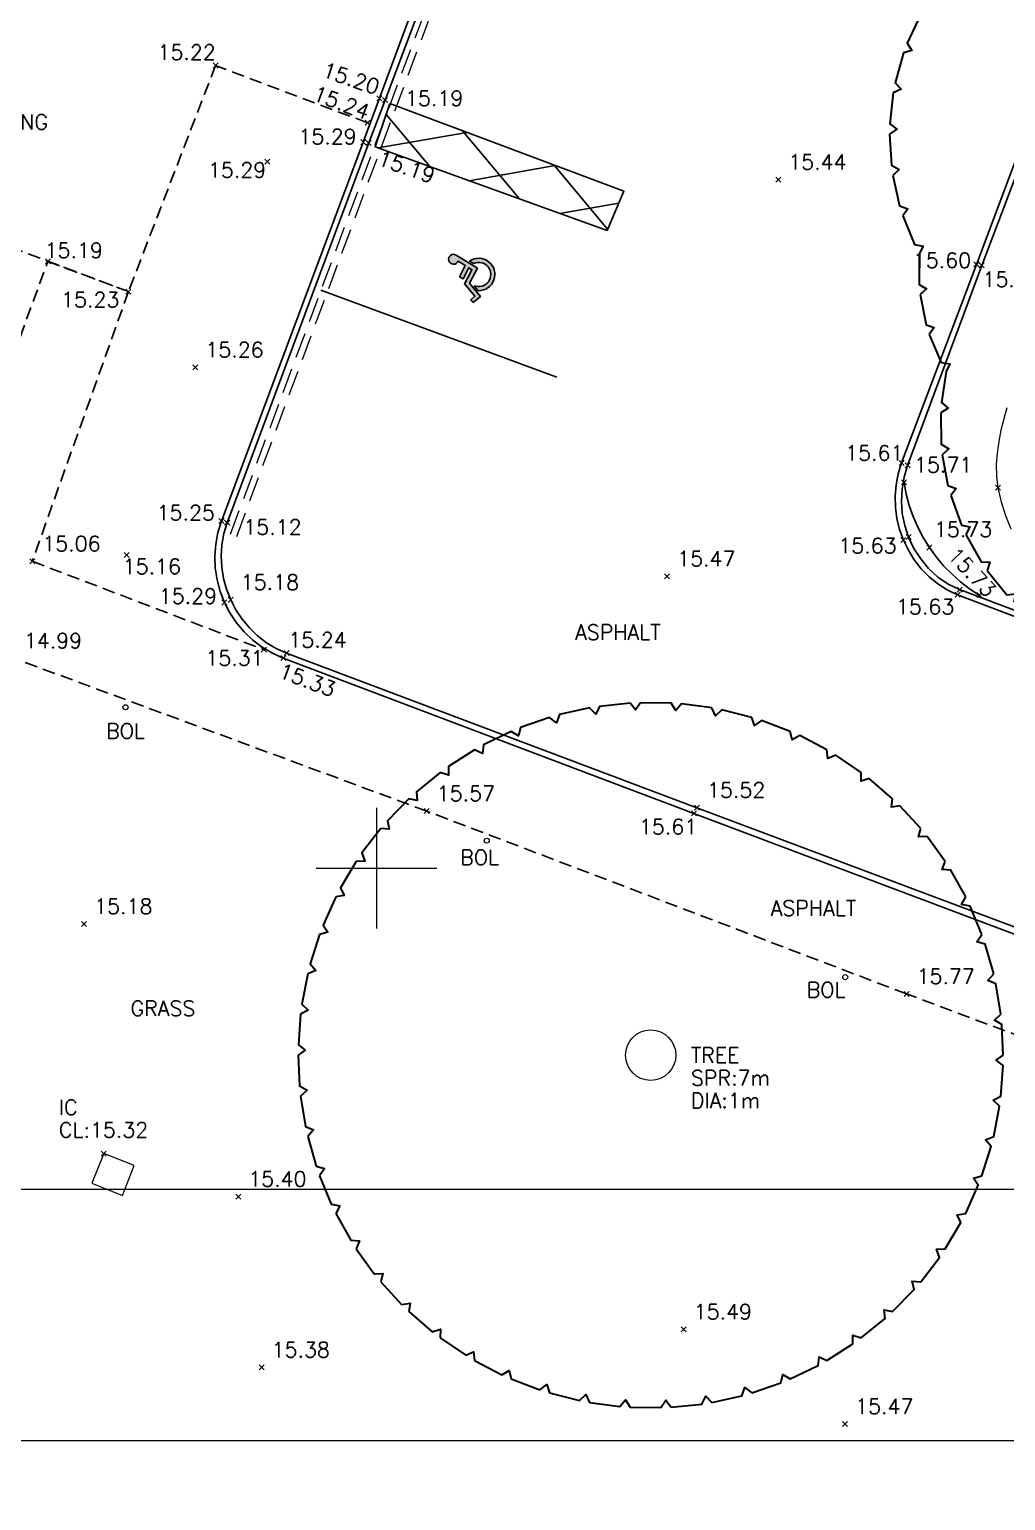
# Model space of a CAD drawing. Extents: x 521064 to 521635, y 174590 to 175241.
# Drawn here: x 521473.11 to 521492.49, y 174907.44 to 174936.65 of the extents above; entities that cross this region are included whole.
import ezdxf

# ---------------------------------------------------------------- set-up
doc = ezdxf.new("R2010")
doc.units = 0
doc.header["$PDMODE"] = 3
doc.header["$PDSIZE"] = 0.05
doc.linetypes.add('DASHED', pattern=[0.75, 0.5, -0.25])
doc.linetypes.add('HIDDEN', pattern=[0.375, 0.25, -0.125])
for name, color, linetype, lineweight in [('I031G_SURVEY-GRID', 7, 'CONTINUOUS', 18), ('I901G_TITLE-SHEET', 7, 'CONTINUOUS', 18), ('I904G_HATCHING', 62, 'CONTINUOUS', 18), ('I910T_TXT-GEN-S', 7, 'CONTINUOUS', 13), ('I923G_SURVEY-POINT', 7, 'CONTINUOUS', 18), ('I923T_SURVEY-LEVEL', 7, 'CONTINUOUS', 13), ('I941G_TREE', 72, 'CONTINUOUS', 18), ('I941G_TREE-VEG', 6, 'CONTINUOUS', 35), ('I941T_TREE-TXT', 82, 'CONTINUOUS', 13), ('I952G_KERB', 5, 'CONTINUOUS', 25), ('I960G_COVER', 1, 'CONTINUOUS', 18), ('I960T_COVER-TXT', 1, 'CONTINUOUS', 13), ('I963G_SW', 200, 'DASHED', 18), ('I976G_ST-FURN', 220, 'CONTINUOUS', 18), ('I976T_ST-FURN-TXT', 220, 'CONTINUOUS', 13), ('I991G_SLOPE', 21, 'DASHED', 18)]:
    doc.layers.add(name, color=color, linetype=linetype, lineweight=lineweight)
doc.layers.add('I940G_SURFACE', color=200, linetype='HIDDEN')
doc.layers.add('I997G_ROAD_MARKING', color=7, linetype='CONTINUOUS')
doc.styles.add('MONOTXT', font='simplex.shx')

msp = doc.modelspace()

# ---------------------------------------------------------------- hatches: boundary and pattern name
at = {"layer": 'I904G_HATCHING'}
h = msp.add_hatch(dxfattribs=at)
h.set_pattern_fill('ANSI31', color=256, scale=0.05, angle=325, style=0)
h.paths.add_polyline_path([(521444.647, 174870.129), (521444.767, 174870.488), (521444.74, 174870.5), (521448.45, 174880.371), (521449.941, 174884.328), (521450.825, 174886.529), (521450.847, 174886.52), (521450.926, 174886.782), (521450.891, 174886.795), (521451.299, 174887.88), (521451.756, 174889.095), (521452.087, 174889.949), (521456.936, 174902.777), (521456.966, 174902.77), (521457.046, 174902.981), (521457.017, 174902.992), (521457.914, 174905.372), (521457.945, 174905.361), (521458.022, 174905.548), (521457.983, 174905.561), (521458.276, 174906.369), (521462.956, 174918.783), (521466.072, 174927.188), (521464.076, 174927.947), (521468.769, 174940.432, 0.955868), (521469.475, 174942.331), (521471.148, 174946.743), (521474.224, 174954.819), (521476.207, 174954.068), (521476.515, 174954.891), (521477.009, 174956.195), (521478.199, 174959.33), (521484.138, 174974.996), (521479.855, 174976.619), (521476.932, 174977.669), (521452.975, 174986.679), (521435.919, 174993.099), (521428.128, 174972.416), (521429.781, 174971.785), (521430.021, 174971.695), (521433.184, 174970.506), (521434.896, 174969.868), (521438.341, 174968.558), (521441.761, 174967.264), (521445.161, 174965.981), (521448.596, 174964.682), (521455.487, 174962.087), (521455.476, 174962.053), (521458.891, 174960.794), (521462.306, 174959.518), (521465.737, 174958.179), (521469.249, 174956.851), (521468.581, 174955.061), (521467.259, 174951.617), (521465.972, 174948.192), (521464.688, 174944.765), (521463.391, 174941.344), (521462.079, 174937.939), (521459.635, 174931.417), (521459.531, 174931.156), (521458.957, 174929.762), (521455.448, 174931.078), (521445.427, 174934.864), (521445.465, 174934.963), (521438.391, 174937.632), (521438.321, 174937.524), (521426.616, 174941.938), (521417.773, 174945.266), (521416.325, 174941.546), (521415.787, 174940.154), (521415.691, 174939.877), (521414.834, 174937.565), (521414.715, 174937.25), (521412.878, 174932.304), (521410.966, 174927.233), (521411.009, 174927.217), (521410.308, 174925.256), (521409.793, 174923.815), (521409.59, 174923.888), (521409.494, 174923.62), (521409.698, 174923.548), (521409.18, 174922.188), (521408.779, 174921.257), (521408.62, 174921.301), (521408.527, 174921.035), (521408.66, 174920.981), (521406.041, 174913.956), (521403.64, 174907.539), (521403.456, 174907.607), (521403.356, 174907.319), (521403.545, 174907.242), (521403.116, 174906.1), (521402.687, 174904.959), (521402.489, 174905.026), (521402.381, 174904.749), (521402.512, 174904.698), (521400.204, 174898.475), (521397.783, 174892.059), (521397.488, 174891.278), (521397.359, 174891.328), (521397.239, 174891.054), (521397.38, 174890.992), (521396.52, 174888.719), (521396.373, 174888.768), (521396.268, 174888.45), (521396.4, 174888.401), (521395.133, 174885.032), (521394.064, 174882.186), (521391.344, 174874.988), (521391.205, 174875.039), (521391.1, 174874.758), (521391.239, 174874.706), (521390.381, 174872.417), (521390.233, 174872.468), (521390.129, 174872.209), (521390.282, 174872.151), (521389.991, 174871.374), (521387.524, 174864.847), (521385.209, 174858.708), (521385.068, 174858.75), (521384.958, 174858.474), (521385.136, 174858.407), (521384.273, 174856.101), (521384.088, 174856.17), (521383.989, 174855.89), (521384.052, 174855.867), (521381.594, 174849.288), (521380.194, 174845.644), (521379.181, 174842.622), (521379.088, 174842.652), (521379.001, 174842.443), (521378.918, 174842.471), (521378.816, 174842.195), (521378.98, 174842.128), (521378.557, 174841.01), (521378.112, 174839.834), (521377.944, 174839.891), (521377.84, 174839.615), (521383.072, 174837.632), (521382.984, 174837.365), (521384.935, 174836.605), (521385.08, 174836.977), (521386.169, 174836.562), (521388.506, 174835.674), (521388.352, 174835.271), (521393.371, 174833.441), (521399.888, 174830.984), (521407.686, 174828.049), (521413.363, 174825.908), (521419.126, 174823.735), (521420.925, 174823.05), (521421.045, 174823.324), (521426.282, 174821.35), (521427.354, 174824.203), (521427.32, 174824.215), (521427.478, 174824.647), (521431.499, 174835.309), (521432.254, 174837.309), (521433.387, 174840.315), (521433.432, 174840.298), (521433.501, 174840.492), (521433.46, 174840.512), (521434.167, 174842.391), (521436.187, 174847.758), (521438.541, 174854), (521438.591, 174853.981), (521438.659, 174854.174), (521438.603, 174854.195), (521439.179, 174855.772), (521439.467, 174856.559), (521439.537, 174856.534), (521439.624, 174856.779), (521439.578, 174856.801), (521442.591, 174864.822), (521444.411, 174869.65), (521444.599, 174870.147)])
h.paths.add_polyline_path([(521438.717, 174857.381), (521435.251, 174848.11), (521431.729, 174838.752), (521425.657, 174822.654), (521420.511, 174824.595), (521420.393, 174824.326), (521413.716, 174826.844), (521400.241, 174831.919), (521394.66, 174834.024), (521394.785, 174834.358), (521384.508, 174838.264), (521384.366, 174837.9), (521384.23, 174837.953), (521384.32, 174838.228), (521379.294, 174840.133), (521380.232, 174842.61), (521381.135, 174845.306), (521382.53, 174848.934), (521384.99, 174855.516), (521386.144, 174858.355), (521388.459, 174864.494), (521390.927, 174871.022), (521392.331, 174874.771), (521412.215, 174927.383), (521413.816, 174931.956), (521415.653, 174936.902), (521416.719, 174939.791), (521418.346, 174943.982), (521426.264, 174941.002), (521426.263, 174941.002), (521437.969, 174936.588), (521445.074, 174933.929), (521459.59, 174928.444), (521463.016, 174937.589), (521465.624, 174944.414), (521466.908, 174947.841), (521469.518, 174954.712), (521470.534, 174957.435), (521466.09, 174959.114), (521462.656, 174960.455), (521459.241, 174961.73), (521455.839, 174963.023), (521448.948, 174965.618), (521445.514, 174966.917), (521442.114, 174968.2), (521438.696, 174969.492), (521429.424, 174973.021), (521436.502, 174991.811), (521452.622, 174985.743), (521482.836, 174974.381), (521475.623, 174955.358), (521473.644, 174956.108), (521470.213, 174947.099), (521468.539, 174942.685), (521467.833, 174940.784), (521462.789, 174927.366), (521464.79, 174926.606), (521462.019, 174919.134), (521457.341, 174906.722), (521456, 174903.131), (521451.152, 174890.302), (521449.005, 174884.68), (521444.766, 174873.426), (521443.663, 174870.5)], flags=16)
at = {"layer": 'I997G_ROAD_MARKING'}
h = msp.add_hatch(dxfattribs=at)
h.set_pattern_fill('DIAMONDS', color=256, scale=0.15, angle=250, style=0)
h.paths.add_polyline_path([(521484.91, 174933.442), (521480.264, 174935.182), (521479.974, 174934.319), (521484.579, 174932.663)])
h = msp.add_hatch(color=256, dxfattribs=at)
h.paths.add_polyline_path([(521481.919, 174931.231), (521482.065, 174931.352), (521481.849, 174931.612), (521482.003, 174931.915), (521481.58, 174932.173, 0.693543), (521481.436, 174932.059, 0.696716), (521481.619, 174932.051), (521481.764, 174931.963), (521481.65, 174931.739), (521481.724, 174931.702), (521481.834, 174931.92), (521481.895, 174931.882), (521481.751, 174931.599), (521481.956, 174931.353), (521481.873, 174931.284)])
h.paths.add_polyline_path([(521481.939, 174931.564), (521482.022, 174931.465, 1.367716), (521481.85, 174932.053), (521481.93, 174932.005, -1.518743), (521481.939, 174931.564)])

# ---------------------------------------------------------------- linework, layer by layer
at = {"layer": 'I031G_SURVEY-GRID'}
for p, q in [((521480, 174921.2), (521480, 174918.8)), ((521478.8, 174920), (521481.2, 174920))]:
    msp.add_line(p, q, dxfattribs=at)
at = {"layer": 'I901G_TITLE-SHEET'}
for points in [[(521634.62, 174908.628), (521426.02, 174908.628), (521426.02, 175072.828), (521634.62, 175072.828)], [(521634.62, 174749.428), (521426.02, 174749.428), (521426.02, 174913.628), (521634.62, 174913.628)]]:
    msp.add_lwpolyline(points, close=True, dxfattribs=at)
at = {"layer": 'I923G_SURVEY-POINT'}
for p in [(521476.804, 174935.936, 15.217), (521480.057, 174935.286, 15.199), (521480.169, 174935.249, 15.186), (521479.823, 174934.799, 15.237), (521479.738, 174934.414, 15.294), (521479.846, 174934.398, 15.186), (521477.831, 174934.029, 15.285), (521487.978, 174933.671, 15.445), (521473.474, 174932.047, 15.195), (521491.915, 174931.988, 15.604), (521492.019, 174931.967, 15.707), (521475.074, 174931.446, 15.228), (521476.402, 174929.942, 15.256), (521490.428, 174928.045, 15.608), (521490.548, 174927.995, 15.712), (521490.476, 174927.657, 15.714), (521492.342, 174927.551, 16.088), (521476.922, 174926.892, 15.248), (521477.035, 174926.858, 15.122), (521490.465, 174926.513, 15.626), (521490.568, 174926.573, 15.725), (521475.036, 174926.218, 15.158), (521490.98, 174926.366, 15.732), (521473.164, 174926.092, 15.064), (521485.771, 174925.794, 15.475), (521477.105, 174925.327, 15.179), (521491.539, 174925.429, 15.629), (521491.58, 174925.531, 15.733), (521491.97, 174925.422, 15.733), (521476.981, 174925.274, 15.285), (521477.763, 174924.336, 15.313), (521478.149, 174924.17, 15.328), (521478.215, 174924.269, 15.237), (521480.997, 174921.132, 15.571), (521486.305, 174921.087, 15.615), (521486.364, 174921.199, 15.521), (521474.193, 174918.893, 15.177), (521490.526, 174917.503, 15.774), (521474.583, 174914.333, 15.325), (521477.254, 174913.479, 15.396), (521486.1, 174910.842, 15.489), (521477.718, 174910.086, 15.377), (521489.305, 174908.964, 15.473)]:
    msp.add_point(p, dxfattribs=at)
at = {"layer": 'I940G_SURFACE'}
for points in [[(521479.823, 174934.799, 15.237), (521476.804, 174935.936, 15.217), (521475.074, 174931.446, 15.228), (521468.396, 174933.966, 15.078)], [(521445.24, 174861.768, 13.412), (521446.952, 174866.074, 13.502), (521450.696, 174875.421, 13.739), (521454.122, 174883.586, 13.985), (521454.775, 174885.113, 14.026), (521454.796, 174885.121, 14.02), (521455.776, 174887.682, 14.021), (521456.286, 174888.978, 14.065), (521459.829, 174897.462, 14.326), (521463.368, 174905.844, 14.561), (521466.772, 174914.06, 14.785), (521468.184, 174917.356, 14.902), (521469.12, 174919.936, 14.906), (521471.241, 174925.969, 15), (521473.474, 174932.047, 15.195), (521475.074, 174931.446, 15.228), (521473.164, 174926.092, 15.064), (521477.763, 174924.336, 15.313)], [(521491.97, 174925.422, 15.733), (521491.777, 174925.548, 15.733), (521491.595, 174925.687, 15.733), (521491.423, 174925.84, 15.733), (521491.263, 174926.004, 15.733), (521491.115, 174926.18, 15.732), (521490.98, 174926.366, 15.732), (521490.857, 174926.563, 15.729), (521490.749, 174926.77, 15.726), (521490.657, 174926.984, 15.723), (521490.58, 174927.203, 15.72), (521490.52, 174927.428, 15.717), (521490.476, 174927.657, 15.714)], [(521498.448, 174914.534, 15.8), (521490.526, 174917.503, 15.774), (521480.997, 174921.132, 15.571), (521472.798, 174924.167, 14.991)]]:
    msp.add_polyline3d(points, dxfattribs=at)
at = {"layer": 'I941G_TREE'}
msp.add_circle((521485.445, 174916.286), 0.5, dxfattribs=at)
at = {"layer": 'I941G_TREE-VEG'}
for points in [[(521490.801, 174936.939), (521490.539, 174936.38), (521490.633, 174936.235), (521490.467, 174936.187)], [(521490.467, 174936.187), (521490.301, 174935.592), (521490.418, 174935.465), (521490.262, 174935.39)], [(521490.262, 174935.39), (521490.195, 174934.776), (521490.331, 174934.67), (521490.19, 174934.571)], [(521490.19, 174934.571), (521490.225, 174933.954), (521490.377, 174933.871), (521490.253, 174933.75)], [(521490.253, 174933.75), (521490.389, 174933.148), (521490.552, 174933.091), (521490.45, 174932.951)], [(521490.45, 174932.951), (521490.683, 174932.379), (521490.853, 174932.35), (521490.776, 174932.196)], [(521490.776, 174932.196), (521490.774, 174931.588), (521490.922, 174931.501), (521490.794, 174931.386)], [(521490.794, 174931.386), (521490.915, 174930.79), (521491.077, 174930.734), (521490.975, 174930.596)], [(521490.975, 174930.596), (521491.214, 174930.037), (521491.384, 174930.015), (521491.312, 174929.86)], [(521491.312, 174929.86), (521491.219, 174929.245), (521491.351, 174929.132), (521491.205, 174929.038)], [(521491.205, 174929.038), (521491.215, 174928.416), (521491.364, 174928.326), (521491.236, 174928.209)], [(521491.236, 174928.209), (521491.348, 174927.597), (521491.51, 174927.534), (521491.403, 174927.397)], [(521491.403, 174927.397), (521491.615, 174926.812), (521491.785, 174926.776), (521491.702, 174926.624)], [(521491.702, 174926.624), (521492.008, 174926.082), (521492.181, 174926.075), (521492.124, 174925.911)], [(521492.124, 174925.911), (521492.516, 174925.427), (521492.688, 174925.448), (521492.659, 174925.277)], [(521484.23, 174923.18), (521483.634, 174923.048), (521483.574, 174922.886), (521483.438, 174922.992)], [(521485.038, 174923.274), (521484.431, 174923.212), (521484.353, 174923.058), (521484.23, 174923.18)], [(521485.852, 174923.274), (521485.242, 174923.283), (521485.146, 174923.14), (521485.038, 174923.274)], [(521486.661, 174923.18), (521486.056, 174923.259), (521485.944, 174923.128), (521485.852, 174923.274)], [(521487.453, 174922.992), (521486.861, 174923.141), (521486.735, 174923.024), (521486.661, 174923.18)], [(521482.673, 174922.714), (521482.123, 174922.447), (521482.102, 174922.276), (521481.945, 174922.348)], [(521483.438, 174922.992), (521482.861, 174922.791), (521482.82, 174922.624), (521482.673, 174922.714)], [(521488.218, 174922.714), (521487.647, 174922.931), (521487.508, 174922.829), (521487.453, 174922.992)], [(521488.945, 174922.348), (521488.404, 174922.63), (521488.254, 174922.545), (521488.218, 174922.714)], [(521481.945, 174922.348), (521481.43, 174922.02), (521481.429, 174921.848), (521481.265, 174921.901)], [(521489.626, 174921.901), (521489.12, 174922.244), (521488.961, 174922.176), (521488.945, 174922.348)], [(521481.265, 174921.901), (521480.792, 174921.515), (521480.811, 174921.344), (521480.642, 174921.378)], [(521490.249, 174921.378), (521489.787, 174921.777), (521489.622, 174921.728), (521489.626, 174921.901)], [(521480.642, 174921.378), (521480.216, 174920.94), (521480.255, 174920.772), (521480.083, 174920.786)], [(521490.808, 174920.786), (521490.395, 174921.236), (521490.225, 174921.207), (521490.249, 174921.378)], [(521480.083, 174920.786), (521479.711, 174920.301), (521479.769, 174920.139), (521479.597, 174920.133)], [(521491.294, 174920.133), (521490.936, 174920.628), (521490.764, 174920.619), (521490.808, 174920.786)], [(521479.597, 174920.133), (521479.284, 174919.608), (521479.361, 174919.454), (521479.19, 174919.428)], [(521491.701, 174919.428), (521491.403, 174919.961), (521491.231, 174919.972), (521491.294, 174920.133)], [(521479.19, 174919.428), (521478.94, 174918.87), (521479.034, 174918.726), (521478.868, 174918.68)], [(521492.023, 174918.68), (521491.79, 174919.244), (521491.62, 174919.275), (521491.701, 174919.428)], [(521478.868, 174918.68), (521478.684, 174918.098), (521478.794, 174917.965), (521478.634, 174917.9)], [(521492.257, 174917.9), (521492.09, 174918.488), (521491.925, 174918.538), (521492.023, 174918.68)], [(521478.634, 174917.9), (521478.519, 174917.301), (521478.644, 174917.181), (521478.493, 174917.099)], [(521492.398, 174917.099), (521492.301, 174917.702), (521492.143, 174917.771), (521492.257, 174917.9)], [(521478.493, 174917.099), (521478.448, 174916.49), (521478.586, 174916.386), (521478.445, 174916.286)], [(521492.445, 174916.286), (521492.419, 174916.896), (521492.27, 174916.983), (521492.398, 174917.099)], [(521478.445, 174916.286), (521478.472, 174915.676), (521478.621, 174915.589), (521478.493, 174915.473)], [(521492.398, 174915.473), (521492.442, 174916.082), (521492.305, 174916.186), (521492.445, 174916.286)], [(521478.493, 174915.473), (521478.59, 174914.871), (521478.748, 174914.801), (521478.634, 174914.672)], [(521492.257, 174914.672), (521492.372, 174915.272), (521492.247, 174915.391), (521492.398, 174915.473)], [(521478.634, 174914.672), (521478.801, 174914.084), (521478.966, 174914.034), (521478.868, 174913.892)], [(521492.023, 174913.892), (521492.207, 174914.474), (521492.097, 174914.607), (521492.257, 174914.672)], [(521478.868, 174913.892), (521479.101, 174913.328), (521479.271, 174913.297), (521479.19, 174913.144)], [(521491.701, 174913.144), (521491.951, 174913.702), (521491.857, 174913.846), (521492.023, 174913.892)], [(521479.19, 174913.144), (521479.488, 174912.611), (521479.66, 174912.6), (521479.597, 174912.439)], [(521491.294, 174912.439), (521491.607, 174912.964), (521491.53, 174913.118), (521491.701, 174913.144)], [(521479.597, 174912.439), (521479.955, 174911.944), (521480.127, 174911.953), (521480.083, 174911.787)], [(521490.808, 174911.787), (521491.18, 174912.271), (521491.121, 174912.433), (521491.294, 174912.439)], [(521480.083, 174911.787), (521480.496, 174911.336), (521480.666, 174911.365), (521480.642, 174911.194)], [(521490.249, 174911.194), (521490.675, 174911.632), (521490.636, 174911.801), (521490.808, 174911.787)], [(521480.642, 174911.194), (521481.104, 174910.795), (521481.269, 174910.844), (521481.265, 174910.671)], [(521489.626, 174910.671), (521490.099, 174911.057), (521490.08, 174911.228), (521490.249, 174911.194)], [(521481.265, 174910.671), (521481.771, 174910.328), (521481.929, 174910.396), (521481.945, 174910.224)], [(521488.945, 174910.224), (521489.46, 174910.552), (521489.461, 174910.724), (521489.626, 174910.671)], [(521481.945, 174910.224), (521482.487, 174909.942), (521482.637, 174910.027), (521482.673, 174909.859)], [(521488.218, 174909.859), (521488.768, 174910.125), (521488.789, 174910.296), (521488.945, 174910.224)], [(521487.453, 174909.58), (521488.03, 174909.781), (521488.071, 174909.948), (521488.218, 174909.859)], [(521482.673, 174909.859), (521483.244, 174909.641), (521483.383, 174909.744), (521483.438, 174909.58)], [(521483.438, 174909.58), (521484.03, 174909.431), (521484.156, 174909.548), (521484.23, 174909.392)], [(521486.661, 174909.392), (521487.257, 174909.525), (521487.317, 174909.686), (521487.453, 174909.58)], [(521484.23, 174909.392), (521484.835, 174909.313), (521484.947, 174909.444), (521485.038, 174909.298)], [(521485.038, 174909.298), (521485.649, 174909.289), (521485.745, 174909.433), (521485.852, 174909.298)], [(521485.852, 174909.298), (521486.46, 174909.36), (521486.538, 174909.514), (521486.661, 174909.392)]]:
    msp.add_lwpolyline(points, dxfattribs=at)
at = {"layer": 'I952G_KERB'}
for points in [[(521481.34, 174938.738, 15.16), (521480.057, 174935.286, 15.199), (521479.738, 174934.414, 15.294), (521476.922, 174926.892, 15.248), (521476.852, 174926.665, 15.253), (521476.807, 174926.432, 15.259), (521476.79, 174926.196, 15.264), (521476.799, 174925.959, 15.269), (521476.834, 174925.724, 15.275), (521476.895, 174925.495, 15.28), (521476.981, 174925.274, 15.285), (521477.09, 174925.066, 15.291), (521477.221, 174924.87, 15.297), (521477.372, 174924.69, 15.303), (521477.543, 174924.528, 15.31), (521477.731, 174924.386, 15.316), (521477.934, 174924.266, 15.322), (521478.149, 174924.17, 15.328), (521486.305, 174921.087, 15.615), (521493.566, 174918.354, 15.696)], [(521481.461, 174938.684, 15.156), (521480.169, 174935.249, 15.186), (521479.846, 174934.398, 15.186), (521477.035, 174926.858, 15.122), (521476.969, 174926.643, 15.13), (521476.929, 174926.422, 15.138), (521476.915, 174926.198, 15.146), (521476.927, 174925.974, 15.155), (521476.963, 174925.752, 15.163), (521477.023, 174925.536, 15.171), (521477.105, 174925.327, 15.179), (521477.208, 174925.128, 15.187), (521477.333, 174924.941, 15.196), (521477.476, 174924.768, 15.204), (521477.638, 174924.612, 15.212), (521477.817, 174924.476, 15.221), (521478.01, 174924.361, 15.229), (521478.215, 174924.269, 15.237), (521486.364, 174921.199, 15.521), (521493.617, 174918.478, 15.604)], [(521500.389, 174927.257, 15.905), (521498.698, 174922.713, 15.746), (521491.539, 174925.429, 15.629), (521491.335, 174925.523, 15.629), (521491.145, 174925.642, 15.628), (521490.972, 174925.783, 15.628), (521490.816, 174925.944, 15.627), (521490.679, 174926.121, 15.627), (521490.562, 174926.312, 15.626), (521490.465, 174926.513, 15.626), (521490.388, 174926.723, 15.623), (521490.334, 174926.941, 15.621), (521490.304, 174927.163, 15.618), (521490.298, 174927.387, 15.616), (521490.317, 174927.611, 15.613), (521490.361, 174927.831, 15.611), (521490.428, 174928.045, 15.608), (521491.915, 174931.988, 15.604), (521493.927, 174937.351, 15.6)], [(521500.31, 174927.4, 15.996), (521498.62, 174922.881, 15.866), (521491.58, 174925.531, 15.733), (521491.355, 174925.637, 15.732), (521491.149, 174925.777, 15.731), (521490.965, 174925.946, 15.729), (521490.807, 174926.138, 15.728), (521490.674, 174926.349, 15.727), (521490.568, 174926.573, 15.725), (521490.49, 174926.802, 15.723), (521490.442, 174927.04, 15.721), (521490.424, 174927.282, 15.719), (521490.436, 174927.524, 15.717), (521490.478, 174927.763, 15.715), (521490.548, 174927.995, 15.712), (521492.019, 174931.967, 15.707), (521494.042, 174937.286, 15.693)]]:
    msp.add_polyline3d(points, dxfattribs=at)
at = {"layer": 'I960G_COVER'}
msp.add_polyline3d([(521474.583, 174914.333, 15.325), (521474.349, 174913.742, 15.329), (521474.953, 174913.503, 15.329), (521475.187, 174914.094, 15.325)], close=True, dxfattribs=at)
at = {"layer": 'I963G_SW'}
for points in [[(521482.777, 174941.867, 15.168), (521480.143, 174934.828, 15.198), (521477.092, 174926.617, 15.133)], [(521482.899, 174941.822, 15.168), (521480.265, 174934.782, 15.198), (521477.214, 174926.572, 15.133)]]:
    msp.add_polyline3d(points, dxfattribs=at)
at = {"layer": 'I976G_ST-FURN'}
for centre in [(521475.016, 174923.194, 15.131), (521482.19, 174920.545, 15.592), (521489.308, 174917.835, 15.74)]:
    msp.add_circle(centre, 0.05, dxfattribs=at)
at = {"layer": 'I991G_SLOPE'}
msp.add_polyline3d([(521492.519, 174929.14, 16.095), (521492.457, 174928.918, 16.094), (521492.401, 174928.694, 16.093), (521492.356, 174928.468, 16.092), (521492.323, 174928.24, 16.091), (521492.308, 174928.011, 16.09), (521492.313, 174927.781, 16.089), (521492.342, 174927.551, 16.088), (521492.405, 174927.273, 16.084), (521492.489, 174927.001, 16.079), (521492.595, 174926.737, 16.075)], dxfattribs=at)
at = {"layer": 'I997G_ROAD_MARKING'}
msp.add_lwpolyline([(521480.264, 174935.182), (521484.91, 174933.442), (521484.579, 174932.663), (521479.974, 174934.319)], close=True, dxfattribs=at)
for points in [[(521481.919, 174931.231), (521482.065, 174931.352), (521481.849, 174931.612), (521482.003, 174931.915), (521481.58, 174932.173, 0.693543), (521481.436, 174932.059, 0.696716), (521481.619, 174932.051), (521481.764, 174931.963), (521481.65, 174931.739), (521481.724, 174931.702), (521481.834, 174931.92), (521481.895, 174931.882), (521481.751, 174931.599), (521481.956, 174931.353), (521481.873, 174931.284)], [(521481.939, 174931.564), (521482.022, 174931.465, 1.367716), (521481.85, 174932.053), (521481.93, 174932.005, -1.518743), (521481.939, 174931.564)]]:
    msp.add_lwpolyline(points, format="xyb", close=True, dxfattribs=at)
msp.add_lwpolyline([(521478.898, 174931.478), (521483.582, 174929.748)], dxfattribs=at)

# ---------------------------------------------------------------- texts
at = {"layer": 'I910T_TXT-GEN-S', "style": 'MONOTXT'}
for s, p in [('PAVING', (521472.088, 174934.664)), ('ASPHALT', (521483.946, 174924.534)), ('ASPHALT', (521487.829, 174919.055)), ('GRASS', (521475.117, 174917.066))]:
    msp.add_text(s, height=0.3, dxfattribs=at).set_placement(p)
at = {"layer": 'I923T_SURVEY-LEVEL', "style": 'MONOTXT'}
for s, p in [('15.22', (521475.651, 174936.05, 15.217)), ('15.19', (521480.567, 174935.136, 15.186)), ('15.29', (521478.449, 174934.375, 15.294)), ('15.44', (521488.178, 174933.871, 15.445)), ('15.29', (521476.653, 174933.71, 15.285)), ('15.19', (521473.41, 174932.117, 15.195)), ('15.60', (521490.651, 174931.919, 15.604)), ('15.71', (521492.035, 174931.54, 15.707)), ('15.23', (521473.737, 174931.137, 15.229)), ('15.26', (521476.602, 174930.142, 15.256)), ('15.61', (521489.307, 174928.092, 15.608)), ('15.71', (521490.676, 174927.857, 15.714)), ('15.25', (521475.634, 174926.906, 15.248)), ('15.12', (521477.356, 174926.621, 15.122)), ('15.73', (521491.071, 174926.577, 15.725)), ('15.06', (521473.364, 174926.292, 15.064)), ('15.63', (521489.172, 174926.254, 15.626)), ('15.47', (521485.971, 174925.994, 15.475)), ('15.16', (521474.961, 174925.839, 15.158)), ('15.18', (521477.305, 174925.527, 15.179)), ('15.29', (521475.677, 174925.25, 15.285)), ('15.63', (521490.317, 174925.042, 15.629)), ('14.99', (521472.998, 174924.367, 14.991)), ('15.24', (521478.251, 174924.382, 15.237)), ('15.31', (521476.603, 174924.02, 15.313)), ('15.57', (521481.197, 174921.332, 15.571)), ('15.52', (521486.564, 174921.399, 15.521)), ('15.61', (521485.212, 174920.672, 15.615)), ('15.18', (521474.393, 174919.093, 15.177)), ('15.77', (521490.726, 174917.703, 15.774)), ('CL:15.32', (521473.693, 174914.652, 15.325)), ('15.40', (521477.454, 174913.679, 15.396)), ('15.49', (521486.3, 174911.042, 15.489)), ('15.38', (521477.918, 174910.286, 15.377)), ('15.47', (521489.505, 174909.164, 15.473))]:
    msp.add_text(s, height=0.3, dxfattribs=at).set_placement(p)
for s, rotation, p in [('15.20', 341.2502, (521478.899, 174935.724, 15.199)), ('15.24', 339.3818, (521478.71, 174935.26, 15.237)), ('15.19', 340.71, (521480.002, 174933.971, 15.186)), ('15.73', 313.2376, (521491.321, 174926.194, 15.733)), ('15.33', 339.4762, (521478.032, 174923.796, 15.328))]:
    msp.add_text(s, height=0.3, rotation=rotation, dxfattribs=at).set_placement(p)
at = {"layer": 'I941T_TREE-TXT', "style": 'MONOTXT'}
for s, p in [('TREE', (521486.245, 174916.136)), ('SPR:7m', (521486.245, 174915.686)), ('DIA:1m', (521486.245, 174915.236))]:
    msp.add_text(s, height=0.3, dxfattribs=at).set_placement(p)
at = {"layer": 'I960T_COVER-TXT', "style": 'MONOTXT'}
msp.add_text('IC', height=0.3, dxfattribs=at).set_placement((521473.693, 174915.102))
at = {"layer": 'I976T_ST-FURN-TXT', "style": 'MONOTXT'}
for p in [(521474.631, 174922.572), (521481.662, 174920.062), (521488.544, 174917.434)]:
    msp.add_text('BOL', height=0.3, dxfattribs=at).set_placement(p)

doc.saveas('drawing.dxf')
